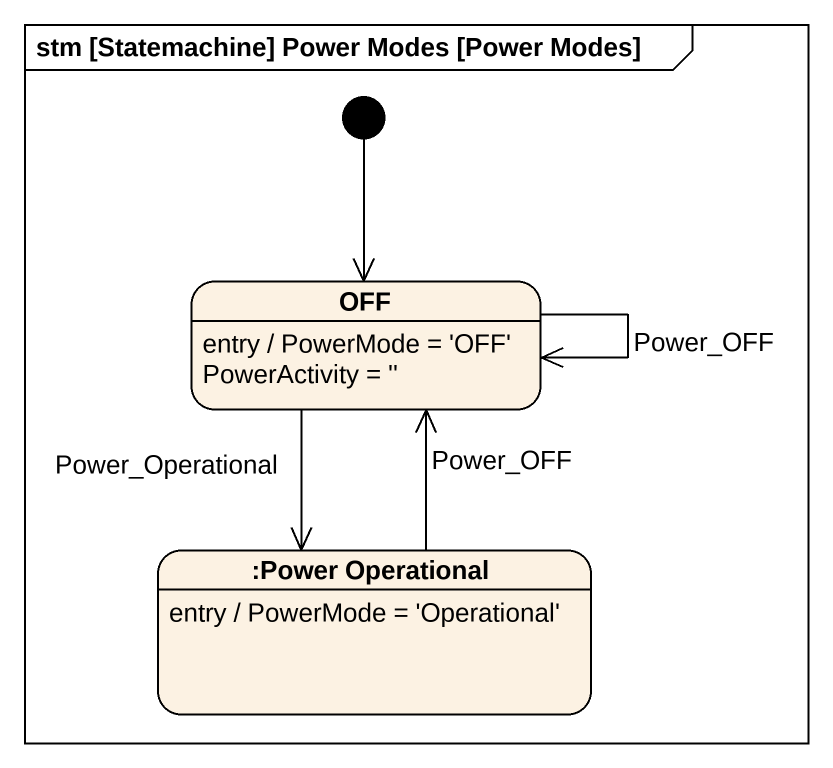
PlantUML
@startuml
mainframe stm [Statemachine] Power Modes [Power Modes]
hide empty description
state OFF
OFF : entry / PowerMode = 'OFF' PowerActivity = ''
state ":Power Operational" as Power_Operational
Power_Operational : entry / PowerMode = 'Operational'
[*] --> OFF
OFF --> OFF : Power_OFF
OFF --> Power_Operational : Power_Operational
Power_Operational -up-> OFF : Power_OFF
@enduml
